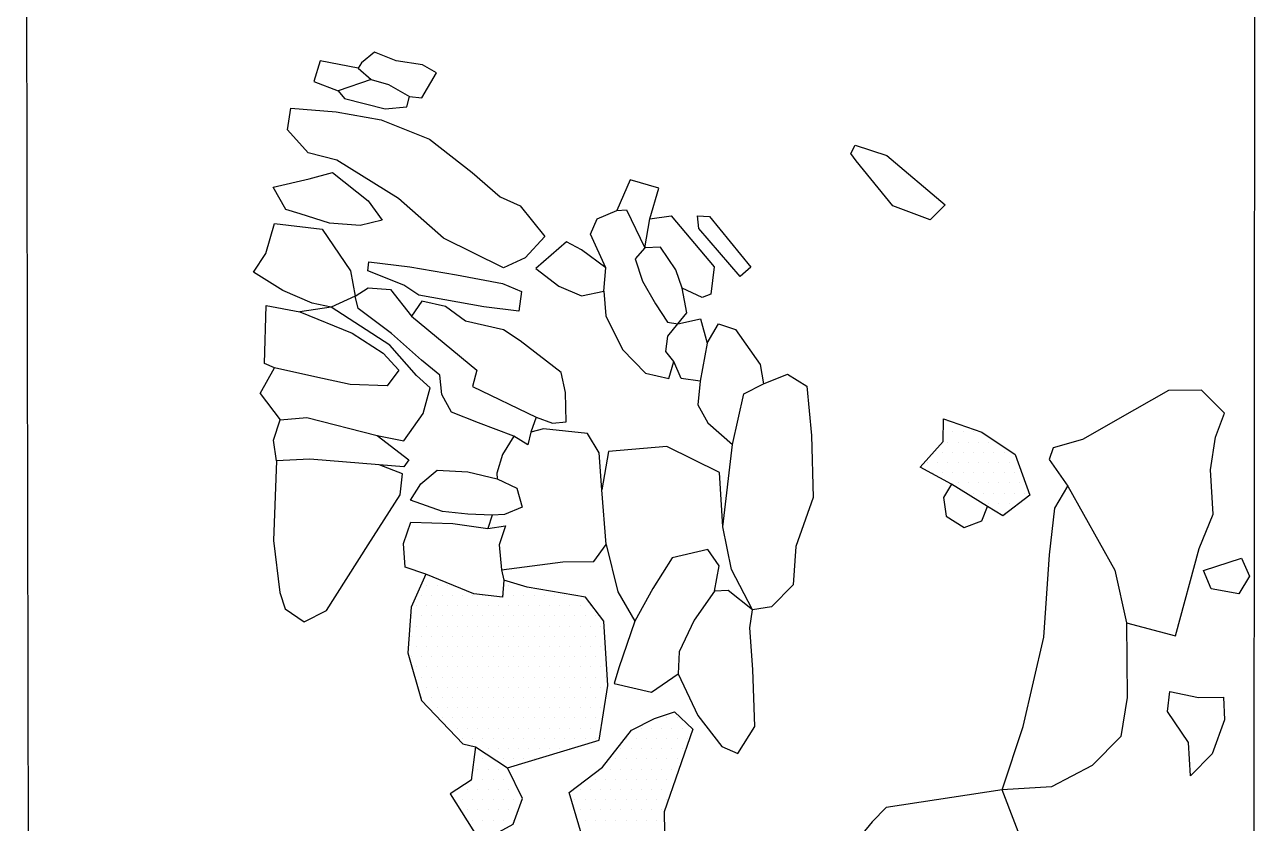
# Model space of a CAD drawing. Header units: metres. Extents: x 2 to 3.5, y -16.56 to -13.2.
# Drawn here: x 1.995 to 3.501, y -15.342 to -14.364 of the extents above; entities that cross this region are included whole.
import ezdxf

# ---------------------------------------------------------------- set-up
doc = ezdxf.new("R2010")
doc.units = ezdxf.units.M
doc.header["$LTSCALE"] = 25
doc.header["$MEASUREMENT"] = 0
doc.linetypes.add('STRICHPUNKTX2', pattern=[2, 1, -0.5, 0, -0.5])
doc.layers.get('0').update_dxf_attribs({"linetype": 'CONTINUOUS'})
for name, color, linetype in [('GRABUNGSGRENZE', 3, 'STRICHPUNKTX2'), ('STEINE', 4, 'CONTINUOUS'), ('STEINESCHRAFF', 4, 'CONTINUOUS')]:
    doc.layers.add(name, color=color, linetype=linetype)

# ---------------------------------------------------------------- blocks, each defined once
blk = doc.blocks.new('*X1')
at = {"color": 0}
for p, q in [((312.5, -1485), (312.5, -1485)), ((313.125, -1486.25), (313.125, -1486.25)), ((314.375, -1486.25), (314.375, -1486.25)), ((315.625, -1486.25), (315.625, -1486.25)), ((312.5, -1487.5), (312.5, -1487.5)), ((313.75, -1487.5), (313.75, -1487.5)), ((315, -1487.5), (315, -1487.5)), ((316.25, -1487.5), (316.25, -1487.5)), ((317.5, -1487.5), (317.5, -1487.5)), ((311.875, -1488.75), (311.875, -1488.75)), ((313.125, -1488.75), (313.125, -1488.75)), ((314.375, -1488.75), (314.375, -1488.75)), ((315.625, -1488.75), (315.625, -1488.75)), ((316.875, -1488.75), (316.875, -1488.75)), ((318.125, -1488.75), (318.125, -1488.75)), ((319.375, -1488.75), (319.375, -1488.75)), ((310, -1490), (310, -1490)), ((311.25, -1490), (311.25, -1490)), ((312.5, -1490), (312.5, -1490)), ((313.75, -1490), (313.75, -1490)), ((315, -1490), (315, -1490)), ((316.25, -1490), (316.25, -1490)), ((317.5, -1490), (317.5, -1490)), ((318.75, -1490), (318.75, -1490)), ((320, -1490), (320, -1490)), ((310.625, -1491.25), (310.625, -1491.25)), ((311.875, -1491.25), (311.875, -1491.25)), ((313.125, -1491.25), (313.125, -1491.25)), ((314.375, -1491.25), (314.375, -1491.25)), ((315.625, -1491.25), (315.625, -1491.25)), ((316.875, -1491.25), (316.875, -1491.25)), ((318.125, -1491.25), (318.125, -1491.25)), ((319.375, -1491.25), (319.375, -1491.25)), ((320.625, -1491.25), (320.625, -1491.25)), ((313.75, -1492.5), (313.75, -1492.5)), ((315, -1492.5), (315, -1492.5)), ((315.625, -1493.75), (315.625, -1493.75)), ((316.25, -1492.5), (316.25, -1492.5)), ((316.875, -1493.75), (316.875, -1493.75)), ((317.5, -1492.5), (317.5, -1492.5)), ((318.125, -1493.75), (318.125, -1493.75)), ((318.75, -1492.5), (318.75, -1492.5)), ((319.375, -1493.75), (319.375, -1493.75)), ((320, -1492.5), (320, -1492.5)), ((320.625, -1493.75), (320.625, -1493.75)), ((321.25, -1492.5), (321.25, -1492.5)), ((321.875, -1493.75), (321.875, -1493.75)), ((317.5, -1495), (317.5, -1495)), ((318.75, -1495), (318.75, -1495)), ((320, -1495), (320, -1495)), ((319.375, -1496.25), (319.375, -1496.25)), ((248.75, -1505), (248.75, -1505)), ((250, -1505), (250, -1505)), ((251.25, -1505), (251.25, -1505)), ((258.75, -1505), (258.75, -1505)), ((260, -1505), (260, -1505)), ((248.125, -1506.25), (248.125, -1506.25)), ((249.375, -1506.25), (249.375, -1506.25)), ((250.625, -1506.25), (250.625, -1506.25)), ((251.875, -1506.25), (251.875, -1506.25)), ((253.125, -1506.25), (253.125, -1506.25)), ((254.375, -1506.25), (254.375, -1506.25)), ((255.625, -1506.25), (255.625, -1506.25)), ((258.125, -1506.25), (258.125, -1506.25)), ((259.375, -1506.25), (259.375, -1506.25)), ((260.625, -1506.25), (260.625, -1506.25)), ((261.875, -1506.25), (261.875, -1506.25)), ((263.125, -1506.25), (263.125, -1506.25)), ((264.375, -1506.25), (264.375, -1506.25)), ((265.625, -1506.25), (265.625, -1506.25)), ((246.875, -1508.75), (246.875, -1508.75)), ((247.5, -1507.5), (247.5, -1507.5)), ((248.125, -1508.75), (248.125, -1508.75)), ((248.75, -1507.5), (248.75, -1507.5)), ((249.375, -1508.75), (249.375, -1508.75)), ((250, -1507.5), (250, -1507.5)), ((250.625, -1508.75), (250.625, -1508.75)), ((251.25, -1507.5), (251.25, -1507.5)), ((251.875, -1508.75), (251.875, -1508.75)), ((252.5, -1507.5), (252.5, -1507.5)), ((253.125, -1508.75), (253.125, -1508.75)), ((253.75, -1507.5), (253.75, -1507.5)), ((254.375, -1508.75), (254.375, -1508.75)), ((255, -1507.5), (255, -1507.5)), ((255.625, -1508.75), (255.625, -1508.75)), ((256.25, -1507.5), (256.25, -1507.5)), ((256.875, -1508.75), (256.875, -1508.75)), ((257.5, -1507.5), (257.5, -1507.5)), ((258.125, -1508.75), (258.125, -1508.75)), ((258.75, -1507.5), (258.75, -1507.5)), ((259.375, -1508.75), (259.375, -1508.75)), ((260, -1507.5), (260, -1507.5)), ((260.625, -1508.75), (260.625, -1508.75)), ((261.25, -1507.5), (261.25, -1507.5)), ((261.875, -1508.75), (261.875, -1508.75)), ((262.5, -1507.5), (262.5, -1507.5)), ((263.125, -1508.75), (263.125, -1508.75)), ((263.75, -1507.5), (263.75, -1507.5)), ((264.375, -1508.75), (264.375, -1508.75)), ((265, -1507.5), (265, -1507.5)), ((265.625, -1508.75), (265.625, -1508.75)), ((266.25, -1507.5), (266.25, -1507.5)), ((266.875, -1508.75), (266.875, -1508.75)), ((267.5, -1507.5), (267.5, -1507.5)), ((268.125, -1508.75), (268.125, -1508.75)), ((268.75, -1507.5), (268.75, -1507.5)), ((269.375, -1508.75), (269.375, -1508.75)), ((247.5, -1510), (247.5, -1510)), ((248.75, -1510), (248.75, -1510)), ((250, -1510), (250, -1510)), ((251.25, -1510), (251.25, -1510)), ((252.5, -1510), (252.5, -1510)), ((253.75, -1510), (253.75, -1510)), ((255, -1510), (255, -1510)), ((256.25, -1510), (256.25, -1510)), ((257.5, -1510), (257.5, -1510)), ((258.75, -1510), (258.75, -1510)), ((260, -1510), (260, -1510)), ((261.25, -1510), (261.25, -1510)), ((262.5, -1510), (262.5, -1510)), ((263.75, -1510), (263.75, -1510)), ((265, -1510), (265, -1510)), ((266.25, -1510), (266.25, -1510)), ((267.5, -1510), (267.5, -1510)), ((268.75, -1510), (268.75, -1510)), ((270, -1510), (270, -1510)), ((246.875, -1511.25), (246.875, -1511.25)), ((248.125, -1511.25), (248.125, -1511.25)), ((249.375, -1511.25), (249.375, -1511.25)), ((250.625, -1511.25), (250.625, -1511.25)), ((251.875, -1511.25), (251.875, -1511.25)), ((253.125, -1511.25), (253.125, -1511.25)), ((254.375, -1511.25), (254.375, -1511.25)), ((255.625, -1511.25), (255.625, -1511.25)), ((256.875, -1511.25), (256.875, -1511.25)), ((258.125, -1511.25), (258.125, -1511.25)), ((259.375, -1511.25), (259.375, -1511.25)), ((260.625, -1511.25), (260.625, -1511.25)), ((261.875, -1511.25), (261.875, -1511.25)), ((263.125, -1511.25), (263.125, -1511.25)), ((264.375, -1511.25), (264.375, -1511.25)), ((265.625, -1511.25), (265.625, -1511.25)), ((266.875, -1511.25), (266.875, -1511.25)), ((268.125, -1511.25), (268.125, -1511.25)), ((269.375, -1511.25), (269.375, -1511.25)), ((247.5, -1512.5), (247.5, -1512.5)), ((248.75, -1512.5), (248.75, -1512.5)), ((250, -1512.5), (250, -1512.5)), ((251.25, -1512.5), (251.25, -1512.5)), ((252.5, -1512.5), (252.5, -1512.5)), ((253.75, -1512.5), (253.75, -1512.5)), ((255, -1512.5), (255, -1512.5)), ((256.25, -1512.5), (256.25, -1512.5)), ((257.5, -1512.5), (257.5, -1512.5)), ((258.75, -1512.5), (258.75, -1512.5)), ((260, -1512.5), (260, -1512.5)), ((261.25, -1512.5), (261.25, -1512.5)), ((262.5, -1512.5), (262.5, -1512.5)), ((263.75, -1512.5), (263.75, -1512.5)), ((265, -1512.5), (265, -1512.5)), ((266.25, -1512.5), (266.25, -1512.5)), ((267.5, -1512.5), (267.5, -1512.5)), ((268.75, -1512.5), (268.75, -1512.5)), ((270, -1512.5), (270, -1512.5)), ((246.875, -1513.75), (246.875, -1513.75)), ((248.125, -1513.75), (248.125, -1513.75)), ((249.375, -1513.75), (249.375, -1513.75)), ((250.625, -1513.75), (250.625, -1513.75)), ((251.875, -1513.75), (251.875, -1513.75)), ((253.125, -1513.75), (253.125, -1513.75)), ((254.375, -1513.75), (254.375, -1513.75)), ((255.625, -1513.75), (255.625, -1513.75)), ((256.875, -1513.75), (256.875, -1513.75)), ((258.125, -1513.75), (258.125, -1513.75)), ((259.375, -1513.75), (259.375, -1513.75)), ((260.625, -1513.75), (260.625, -1513.75)), ((261.875, -1513.75), (261.875, -1513.75)), ((263.125, -1513.75), (263.125, -1513.75)), ((264.375, -1513.75), (264.375, -1513.75)), ((265.625, -1513.75), (265.625, -1513.75)), ((266.875, -1513.75), (266.875, -1513.75)), ((268.125, -1513.75), (268.125, -1513.75)), ((269.375, -1513.75), (269.375, -1513.75)), ((270.625, -1513.75), (270.625, -1513.75)), ((247.5, -1515), (247.5, -1515)), ((248.125, -1516.25), (248.125, -1516.25)), ((248.75, -1515), (248.75, -1515)), ((249.375, -1516.25), (249.375, -1516.25)), ((250, -1515), (250, -1515)), ((250.625, -1516.25), (250.625, -1516.25)), ((251.25, -1515), (251.25, -1515)), ((251.875, -1516.25), (251.875, -1516.25)), ((252.5, -1515), (252.5, -1515)), ((253.125, -1516.25), (253.125, -1516.25)), ((253.75, -1515), (253.75, -1515)), ((254.375, -1516.25), (254.375, -1516.25)), ((255, -1515), (255, -1515)), ((255.625, -1516.25), (255.625, -1516.25)), ((256.25, -1515), (256.25, -1515)), ((256.875, -1516.25), (256.875, -1516.25)), ((257.5, -1515), (257.5, -1515)), ((258.125, -1516.25), (258.125, -1516.25)), ((258.75, -1515), (258.75, -1515)), ((259.375, -1516.25), (259.375, -1516.25)), ((260, -1515), (260, -1515)), ((260.625, -1516.25), (260.625, -1516.25)), ((261.25, -1515), (261.25, -1515)), ((261.875, -1516.25), (261.875, -1516.25)), ((262.5, -1515), (262.5, -1515)), ((263.125, -1516.25), (263.125, -1516.25)), ((263.75, -1515), (263.75, -1515)), ((264.375, -1516.25), (264.375, -1516.25)), ((265, -1515), (265, -1515)), ((265.625, -1516.25), (265.625, -1516.25)), ((266.25, -1515), (266.25, -1515)), ((266.875, -1516.25), (266.875, -1516.25)), ((267.5, -1515), (267.5, -1515)), ((268.125, -1516.25), (268.125, -1516.25)), ((268.75, -1515), (268.75, -1515)), ((269.375, -1516.25), (269.375, -1516.25)), ((270, -1515), (270, -1515)), ((270.625, -1516.25), (270.625, -1516.25)), ((248.75, -1517.5), (248.75, -1517.5)), ((250, -1517.5), (250, -1517.5)), ((251.25, -1517.5), (251.25, -1517.5)), ((252.5, -1517.5), (252.5, -1517.5)), ((253.75, -1517.5), (253.75, -1517.5)), ((255, -1517.5), (255, -1517.5)), ((256.25, -1517.5), (256.25, -1517.5)), ((257.5, -1517.5), (257.5, -1517.5)), ((258.75, -1517.5), (258.75, -1517.5)), ((260, -1517.5), (260, -1517.5)), ((261.25, -1517.5), (261.25, -1517.5)), ((262.5, -1517.5), (262.5, -1517.5)), ((263.75, -1517.5), (263.75, -1517.5)), ((265, -1517.5), (265, -1517.5)), ((266.25, -1517.5), (266.25, -1517.5)), ((267.5, -1517.5), (267.5, -1517.5)), ((268.75, -1517.5), (268.75, -1517.5)), ((270, -1517.5), (270, -1517.5)), ((248.125, -1518.75), (248.125, -1518.75)), ((249.375, -1518.75), (249.375, -1518.75)), ((250.625, -1518.75), (250.625, -1518.75)), ((251.875, -1518.75), (251.875, -1518.75)), ((253.125, -1518.75), (253.125, -1518.75)), ((254.375, -1518.75), (254.375, -1518.75)), ((255.625, -1518.75), (255.625, -1518.75)), ((256.875, -1518.75), (256.875, -1518.75)), ((258.125, -1518.75), (258.125, -1518.75)), ((259.375, -1518.75), (259.375, -1518.75)), ((260.625, -1518.75), (260.625, -1518.75)), ((261.875, -1518.75), (261.875, -1518.75)), ((263.125, -1518.75), (263.125, -1518.75)), ((264.375, -1518.75), (264.375, -1518.75)), ((265.625, -1518.75), (265.625, -1518.75)), ((266.875, -1518.75), (266.875, -1518.75)), ((268.125, -1518.75), (268.125, -1518.75)), ((269.375, -1518.75), (269.375, -1518.75)), ((270.625, -1518.75), (270.625, -1518.75)), ((250, -1520), (250, -1520)), ((251.25, -1520), (251.25, -1520)), ((252.5, -1520), (252.5, -1520)), ((253.75, -1520), (253.75, -1520)), ((255, -1520), (255, -1520)), ((256.25, -1520), (256.25, -1520)), ((257.5, -1520), (257.5, -1520)), ((258.75, -1520), (258.75, -1520)), ((260, -1520), (260, -1520)), ((261.25, -1520), (261.25, -1520)), ((262.5, -1520), (262.5, -1520)), ((263.75, -1520), (263.75, -1520)), ((265, -1520), (265, -1520)), ((266.25, -1520), (266.25, -1520)), ((267.5, -1520), (267.5, -1520)), ((268.75, -1520), (268.75, -1520)), ((270, -1520), (270, -1520)), ((250.625, -1521.25), (250.625, -1521.25)), ((251.875, -1521.25), (251.875, -1521.25)), ((253.125, -1521.25), (253.125, -1521.25)), ((254.375, -1521.25), (254.375, -1521.25)), ((255.625, -1521.25), (255.625, -1521.25)), ((256.875, -1521.25), (256.875, -1521.25)), ((258.125, -1521.25), (258.125, -1521.25)), ((259.375, -1521.25), (259.375, -1521.25)), ((260.625, -1521.25), (260.625, -1521.25)), ((261.875, -1521.25), (261.875, -1521.25)), ((263.125, -1521.25), (263.125, -1521.25)), ((264.375, -1521.25), (264.375, -1521.25)), ((265.625, -1521.25), (265.625, -1521.25)), ((266.875, -1521.25), (266.875, -1521.25)), ((268.125, -1521.25), (268.125, -1521.25)), ((269.375, -1521.25), (269.375, -1521.25)), ((276.875, -1521.25), (276.875, -1521.25)), ((278.125, -1521.25), (278.125, -1521.25)), ((279.375, -1521.25), (279.375, -1521.25)), ((252.5, -1522.5), (252.5, -1522.5)), ((253.125, -1523.75), (253.125, -1523.75)), ((253.75, -1522.5), (253.75, -1522.5)), ((254.375, -1523.75), (254.375, -1523.75)), ((255, -1522.5), (255, -1522.5)), ((255.625, -1523.75), (255.625, -1523.75)), ((256.25, -1522.5), (256.25, -1522.5)), ((256.875, -1523.75), (256.875, -1523.75)), ((257.5, -1522.5), (257.5, -1522.5)), ((258.125, -1523.75), (258.125, -1523.75)), ((258.75, -1522.5), (258.75, -1522.5)), ((259.375, -1523.75), (259.375, -1523.75)), ((260, -1522.5), (260, -1522.5)), ((260.625, -1523.75), (260.625, -1523.75)), ((261.25, -1522.5), (261.25, -1522.5)), ((261.875, -1523.75), (261.875, -1523.75)), ((262.5, -1522.5), (262.5, -1522.5)), ((263.125, -1523.75), (263.125, -1523.75)), ((263.75, -1522.5), (263.75, -1522.5)), ((264.375, -1523.75), (264.375, -1523.75)), ((265, -1522.5), (265, -1522.5)), ((265.625, -1523.75), (265.625, -1523.75)), ((266.25, -1522.5), (266.25, -1522.5)), ((266.875, -1523.75), (266.875, -1523.75)), ((267.5, -1522.5), (267.5, -1522.5)), ((268.125, -1523.75), (268.125, -1523.75)), ((268.75, -1522.5), (268.75, -1522.5)), ((269.375, -1523.75), (269.375, -1523.75)), ((270, -1522.5), (270, -1522.5)), ((273.125, -1523.75), (273.125, -1523.75)), ((274.375, -1523.75), (274.375, -1523.75)), ((275, -1522.5), (275, -1522.5)), ((275.625, -1523.75), (275.625, -1523.75)), ((276.25, -1522.5), (276.25, -1522.5)), ((276.875, -1523.75), (276.875, -1523.75)), ((277.5, -1522.5), (277.5, -1522.5)), ((278.125, -1523.75), (278.125, -1523.75)), ((278.75, -1522.5), (278.75, -1522.5)), ((279.375, -1523.75), (279.375, -1523.75)), ((280, -1522.5), (280, -1522.5)), ((280.625, -1523.75), (280.625, -1523.75)), ((255, -1525), (255, -1525)), ((256.25, -1525), (256.25, -1525)), ((257.5, -1525), (257.5, -1525)), ((258.75, -1525), (258.75, -1525)), ((260, -1525), (260, -1525)), ((261.25, -1525), (261.25, -1525)), ((262.5, -1525), (262.5, -1525)), ((263.75, -1525), (263.75, -1525)), ((265, -1525), (265, -1525)), ((266.25, -1525), (266.25, -1525)), ((272.5, -1525), (272.5, -1525)), ((273.75, -1525), (273.75, -1525)), ((275, -1525), (275, -1525)), ((276.25, -1525), (276.25, -1525)), ((277.5, -1525), (277.5, -1525)), ((278.75, -1525), (278.75, -1525)), ((280, -1525), (280, -1525)), ((255.625, -1526.25), (255.625, -1526.25)), ((256.875, -1526.25), (256.875, -1526.25)), ((258.125, -1526.25), (258.125, -1526.25)), ((259.375, -1526.25), (259.375, -1526.25)), ((260.625, -1526.25), (260.625, -1526.25)), ((261.875, -1526.25), (261.875, -1526.25)), ((271.875, -1526.25), (271.875, -1526.25)), ((273.125, -1526.25), (273.125, -1526.25)), ((274.375, -1526.25), (274.375, -1526.25)), ((275.625, -1526.25), (275.625, -1526.25)), ((276.875, -1526.25), (276.875, -1526.25)), ((278.125, -1526.25), (278.125, -1526.25)), ((279.375, -1526.25), (279.375, -1526.25)), ((255, -1527.5), (255, -1527.5)), ((256.25, -1527.5), (256.25, -1527.5)), ((257.5, -1527.5), (257.5, -1527.5)), ((270, -1527.5), (270, -1527.5)), ((271.25, -1527.5), (271.25, -1527.5)), ((272.5, -1527.5), (272.5, -1527.5)), ((273.75, -1527.5), (273.75, -1527.5)), ((275, -1527.5), (275, -1527.5)), ((276.25, -1527.5), (276.25, -1527.5)), ((277.5, -1527.5), (277.5, -1527.5)), ((278.75, -1527.5), (278.75, -1527.5)), ((254.375, -1528.75), (254.375, -1528.75)), ((255.625, -1528.75), (255.625, -1528.75)), ((256.875, -1528.75), (256.875, -1528.75)), ((258.125, -1528.75), (258.125, -1528.75)), ((269.375, -1528.75), (269.375, -1528.75)), ((270.625, -1528.75), (270.625, -1528.75)), ((271.875, -1528.75), (271.875, -1528.75)), ((273.125, -1528.75), (273.125, -1528.75)), ((274.375, -1528.75), (274.375, -1528.75)), ((275.625, -1528.75), (275.625, -1528.75)), ((276.875, -1528.75), (276.875, -1528.75)), ((278.125, -1528.75), (278.125, -1528.75)), ((252.5, -1530), (252.5, -1530)), ((253.125, -1531.25), (253.125, -1531.25)), ((253.75, -1530), (253.75, -1530)), ((254.375, -1531.25), (254.375, -1531.25)), ((255, -1530), (255, -1530)), ((255.625, -1531.25), (255.625, -1531.25)), ((256.25, -1530), (256.25, -1530)), ((256.875, -1531.25), (256.875, -1531.25)), ((257.5, -1530), (257.5, -1530)), ((258.125, -1531.25), (258.125, -1531.25)), ((258.75, -1530), (258.75, -1530)), ((259.375, -1531.25), (259.375, -1531.25)), ((266.875, -1531.25), (266.875, -1531.25)), ((267.5, -1530), (267.5, -1530)), ((268.125, -1531.25), (268.125, -1531.25)), ((268.75, -1530), (268.75, -1530)), ((269.375, -1531.25), (269.375, -1531.25)), ((270, -1530), (270, -1530)), ((270.625, -1531.25), (270.625, -1531.25)), ((271.25, -1530), (271.25, -1530)), ((271.875, -1531.25), (271.875, -1531.25)), ((272.5, -1530), (272.5, -1530)), ((273.125, -1531.25), (273.125, -1531.25)), ((273.75, -1530), (273.75, -1530)), ((274.375, -1531.25), (274.375, -1531.25)), ((275, -1530), (275, -1530)), ((275.625, -1531.25), (275.625, -1531.25)), ((276.25, -1530), (276.25, -1530)), ((276.875, -1531.25), (276.875, -1531.25)), ((277.5, -1530), (277.5, -1530)), ((278.125, -1531.25), (278.125, -1531.25)), ((253.75, -1532.5), (253.75, -1532.5)), ((255, -1532.5), (255, -1532.5)), ((256.25, -1532.5), (256.25, -1532.5)), ((257.5, -1532.5), (257.5, -1532.5)), ((258.75, -1532.5), (258.75, -1532.5)), ((267.5, -1532.5), (267.5, -1532.5)), ((268.75, -1532.5), (268.75, -1532.5)), ((270, -1532.5), (270, -1532.5)), ((271.25, -1532.5), (271.25, -1532.5)), ((272.5, -1532.5), (272.5, -1532.5)), ((273.75, -1532.5), (273.75, -1532.5)), ((275, -1532.5), (275, -1532.5)), ((276.25, -1532.5), (276.25, -1532.5)), ((277.5, -1532.5), (277.5, -1532.5)), ((254.375, -1533.75), (254.375, -1533.75)), ((255.625, -1533.75), (255.625, -1533.75)), ((256.875, -1533.75), (256.875, -1533.75)), ((258.125, -1533.75), (258.125, -1533.75)), ((259.375, -1533.75), (259.375, -1533.75)), ((268.125, -1533.75), (268.125, -1533.75)), ((269.375, -1533.75), (269.375, -1533.75)), ((270.625, -1533.75), (270.625, -1533.75)), ((271.875, -1533.75), (271.875, -1533.75)), ((273.125, -1533.75), (273.125, -1533.75)), ((274.375, -1533.75), (274.375, -1533.75)), ((275.625, -1533.75), (275.625, -1533.75)), ((276.875, -1533.75), (276.875, -1533.75))]:
    blk.add_line(p, q, dxfattribs=at)

msp = doc.modelspace()

# ---------------------------------------------------------------- linework, layer by layer
at = {"layer": 'GRABUNGSGRENZE', "flags": 128}
msp.add_lwpolyline([(3.4988, -16.5563), (3.5013, -13.2031), (1.9954, -13.2126), (2.0021, -16.5556)], dxfattribs=at)
at = {"layer": 'STEINE'}
for points in [[(2.4036, -14.4175), (2.3572, -14.4083), (2.3491, -14.4338), (2.3791, -14.445), (2.3868, -14.4547), (2.4367, -14.467), (2.4632, -14.4649), (2.4663, -14.4522), (2.4816, -14.4537), (2.4994, -14.4232), (2.4821, -14.4135), (2.45, -14.4084), (2.4235, -14.3976), (2.4077, -14.4109), (2.4036, -14.4175)], [(2.4036, -14.4175), (2.4194, -14.4313), (2.4408, -14.4374), (2.4663, -14.4522)], [(2.4194, -14.4313), (2.3791, -14.445)], [(2.3424, -14.5209), (2.3169, -14.4929), (2.321, -14.4664), (2.3766, -14.471), (2.4316, -14.4807), (2.4907, -14.5042), (2.5432, -14.545), (2.5773, -14.575), (2.6018, -14.5858), (2.6318, -14.6235), (2.6078, -14.6495), (2.5813, -14.6617), (2.508, -14.6255), (2.453, -14.577), (2.3776, -14.5301), (2.3424, -14.5209)], [(3.0115, -14.5115), (3.0502, -14.5243), (3.1216, -14.5845), (3.1032, -14.6028), (3.0579, -14.586), (3.013, -14.5309), (3.0064, -14.5217), (3.0115, -14.5115)], [(2.3149, -14.5902), (2.2996, -14.5632), (2.3434, -14.553), (2.372, -14.5449), (2.4158, -14.5796), (2.4331, -14.6035), (2.4061, -14.6101), (2.3684, -14.6071), (2.3327, -14.5958), (2.3149, -14.5902)], [(2.7602, -14.6016), (2.7715, -14.5644), (2.7363, -14.5542), (2.72, -14.5914)], [(2.7067, -14.6617), (2.6879, -14.6205), (2.696, -14.6016), (2.72, -14.5914), (2.7317, -14.5909), (2.7541, -14.6373)], [(2.7541, -14.6373), (2.7424, -14.6505), (2.7515, -14.6781), (2.7673, -14.7056), (2.7821, -14.728), (2.7948, -14.7301), (2.8055, -14.7168), (2.8, -14.6867), (2.7923, -14.6643), (2.7735, -14.6363), (2.7541, -14.6373), (2.7602, -14.6016), (2.7867, -14.5981), (2.8392, -14.6603), (2.8351, -14.6939), (2.8244, -14.698), (2.8, -14.6867)], [(2.8204, -14.6134), (2.8188, -14.5981), (2.8336, -14.5991), (2.884, -14.6608), (2.8708, -14.6725), (2.8204, -14.6134)], [(2.3704, -14.71), (2.3474, -14.7049), (2.3112, -14.6896), (2.2756, -14.6672), (2.2904, -14.6442), (2.3011, -14.6075), (2.3597, -14.6142), (2.3943, -14.6652), (2.3999, -14.6963), (2.3704, -14.71)], [(2.6211, -14.6627), (2.6491, -14.6841), (2.6766, -14.6959), (2.7041, -14.6903), (2.7067, -14.6617), (2.6766, -14.6398), (2.6583, -14.6301), (2.6211, -14.6627)], [(2.4167, -14.6545), (2.4667, -14.6606), (2.5238, -14.6703), (2.5803, -14.681), (2.6032, -14.6907), (2.6002, -14.7147), (2.5574, -14.7096), (2.4779, -14.6953), (2.4595, -14.683), (2.4152, -14.6652), (2.4167, -14.6545)], [(2.594, -14.8676), (2.5507, -14.8512), (2.5176, -14.8385), (2.5059, -14.8166), (2.5033, -14.7931), (2.4809, -14.7748), (2.4442, -14.7421), (2.4035, -14.7115), (2.3999, -14.6963), (2.4157, -14.6861), (2.4432, -14.6881), (2.4687, -14.7207), (2.5487, -14.787), (2.5436, -14.8069), (2.6215, -14.8446), (2.6149, -14.863)], [(2.7041, -14.6903), (2.7067, -14.7203), (2.727, -14.7616), (2.7551, -14.7907), (2.7836, -14.7973), (2.7897, -14.7764)], [(2.2888, -14.7788), (2.2909, -14.7079), (2.3321, -14.7156), (2.3963, -14.7416), (2.434, -14.7661), (2.4534, -14.787), (2.4391, -14.8063), (2.3938, -14.8043), (2.3504, -14.7951), (2.301, -14.7839), (2.2888, -14.7788)], [(2.4268, -14.867), (2.4595, -14.8736), (2.4829, -14.84), (2.4916, -14.8084), (2.4748, -14.7936), (2.4422, -14.7564), (2.3704, -14.71), (2.3321, -14.7156)], [(2.6215, -14.8446), (2.6414, -14.8518), (2.6582, -14.8503), (2.6572, -14.8141), (2.6521, -14.7896), (2.6017, -14.7509), (2.5813, -14.7376), (2.5349, -14.7269), (2.5105, -14.709), (2.4814, -14.7024), (2.4687, -14.7207)], [(2.7948, -14.7301), (2.8224, -14.724), (2.8305, -14.754), (2.8218, -14.8004), (2.7989, -14.7973), (2.7897, -14.7764), (2.78, -14.7642), (2.7826, -14.7453), (2.7948, -14.7301)], [(2.8305, -14.754), (2.8443, -14.7301), (2.8652, -14.7372), (2.8952, -14.78), (2.8993, -14.8035)], [(2.2837, -14.8154), (2.301, -14.7839)], [(2.8218, -14.8004), (2.8193, -14.8294), (2.8315, -14.8514), (2.8615, -14.8779)], [(2.8615, -14.8779), (2.8753, -14.8157), (2.8993, -14.8035), (2.9288, -14.7918), (2.9523, -14.8066), (2.9584, -14.8667), (2.9604, -14.9426), (2.9389, -15.0028), (2.9359, -15.0496), (2.9093, -15.0766), (2.8859, -15.0802), (2.8604, -15.0308), (2.8498, -14.9788), (2.8615, -14.8779)], [(2.2837, -14.8154), (2.3081, -14.8476)], [(3.3435, -15.0962), (3.4036, -15.112), (3.4327, -15.005), (3.4496, -14.9632), (3.4465, -14.9087), (3.4527, -14.869), (3.4634, -14.8394), (3.4354, -14.8114), (3.3951, -14.8119), (3.3533, -14.8353), (3.2896, -14.8719), (3.2539, -14.8821), (3.2488, -14.8964), (3.2717, -14.929)], [(2.3035, -14.898), (2.3, -14.8725), (2.3081, -14.8476), (2.3407, -14.845), (2.4268, -14.867), (2.4656, -14.8966), (2.4594, -14.9052), (2.4294, -14.9027)], [(3.1296, -14.9264), (3.0913, -14.9055), (3.1194, -14.8744), (3.1199, -14.8464), (3.1668, -14.8627), (3.2075, -14.8903), (3.2254, -14.9397), (3.1922, -14.9652), (3.1734, -14.9539), (3.1296, -14.9264)], [(2.5791, -15.0311), (2.6541, -15.0215), (2.6918, -15.021), (2.7071, -15.0001), (2.7015, -14.9333), (2.6985, -14.888), (2.6842, -14.8645), (2.6302, -14.8589), (2.6149, -14.863), (2.6113, -14.8783), (2.594, -14.8676), (2.5802, -14.89), (2.5731, -14.9129), (2.5736, -14.92), (2.5975, -14.9313), (2.6041, -14.9547), (2.5827, -14.9634), (2.5675, -14.9644), (2.5623, -14.9807)], [(2.8498, -14.9788), (2.8457, -14.912), (2.781, -14.8804), (2.7097, -14.8865), (2.7015, -14.9333)], [(2.3141, -15.0789), (2.3376, -15.0947), (2.3646, -15.081), (2.4156, -15.0005), (2.4548, -14.9394), (2.4579, -14.9139), (2.4294, -14.9027), (2.3443, -14.896), (2.3035, -14.898), (2.2999, -14.9953), (2.3075, -15.059), (2.3141, -15.0789)], [(2.5675, -14.9644), (2.5379, -14.9633), (2.5068, -14.9598), (2.4676, -14.946), (2.4803, -14.9261), (2.5002, -14.9093), (2.5379, -14.9114), (2.5736, -14.92)], [(3.1296, -14.9264), (3.1199, -14.9427), (3.1229, -14.9656), (3.1448, -14.9794), (3.1667, -14.9713), (3.1734, -14.9539)], [(3.1916, -15.3005), (3.2171, -15.223), (3.2426, -15.1135), (3.2493, -15.0131), (3.2559, -14.956), (3.2717, -14.929), (3.3293, -15.0315), (3.3435, -15.0962), (3.3445, -15.1874), (3.3368, -15.2353), (3.3016, -15.2705), (3.2517, -15.2969), (3.1916, -15.3005)], [(2.4864, -15.0367), (2.4609, -15.028), (2.4589, -14.999), (2.4681, -14.973), (2.5195, -14.9745), (2.5623, -14.9807), (2.5838, -14.9776), (2.5761, -15.0006), (2.5791, -15.0311), (2.5817, -15.0439), (2.5801, -15.0648), (2.545, -15.0607), (2.4864, -15.0367)], [(2.7071, -15.0001), (2.7213, -15.0582), (2.7422, -15.0939)], [(2.8395, -15.0572), (2.8452, -15.0262), (2.8314, -15.0063), (2.7876, -15.0165), (2.7641, -15.0542), (2.7422, -15.0939), (2.7223, -15.151), (2.7167, -15.1703), (2.7625, -15.181), (2.7952, -15.1586)], [(3.4811, -15.0606), (3.447, -15.0545), (3.4378, -15.032), (3.4842, -15.0168), (3.4939, -15.0392), (3.4811, -15.0606)], [(2.4864, -15.0367), (2.4685, -15.077), (2.4644, -15.133), (2.4812, -15.1911), (2.5317, -15.2441), (2.5469, -15.2477), (2.5862, -15.2737), (2.6983, -15.2396), (2.709, -15.1729), (2.704, -15.0939), (2.6816, -15.0648), (2.6102, -15.0526), (2.5817, -15.0439)], [(2.7952, -15.1586), (2.8191, -15.2096), (2.8486, -15.2473), (2.868, -15.256), (2.8889, -15.2229), (2.8864, -15.1531), (2.8828, -15.1021), (2.8859, -15.0802), (2.8564, -15.0567), (2.8395, -15.0572), (2.8146, -15.0929), (2.7962, -15.1316), (2.7952, -15.1586)], [(3.4219, -15.2833), (3.4194, -15.2425), (3.3939, -15.2048), (3.3965, -15.1803), (3.4316, -15.1875), (3.4622, -15.187), (3.4637, -15.215), (3.4484, -15.2563), (3.4219, -15.2833)], [(2.7506, -15.5607), (2.7135, -15.4689), (2.6819, -15.3726), (2.6616, -15.3038), (2.7024, -15.2727), (2.7381, -15.2274), (2.7661, -15.2131), (2.7905, -15.205), (2.813, -15.2264), (2.7778, -15.3273), (2.7793, -15.4012), (2.8021, -15.5092), (2.7848, -15.5454), (2.7629, -15.5581), (2.7506, -15.5607)], [(2.5469, -15.2477), (2.5418, -15.2885), (2.5163, -15.3053), (2.5438, -15.3496), (2.5545, -15.3639), (2.5933, -15.3425), (2.6045, -15.3109), (2.5862, -15.2737)], [(3.005, -15.5139), (3.0218, -15.5379), (3.0498, -15.5491), (3.0844, -15.5557), (3.1058, -15.543), (3.1206, -15.5191), (3.1181, -15.5053), (3.1262, -15.49), (3.1517, -15.4829), (3.1624, -15.487), (3.1945, -15.4778), (3.2246, -15.4503), (3.2246, -15.3866), (3.1916, -15.3005), (3.0494, -15.3223), (3.0325, -15.3396), (3.0193, -15.3554), (3.0183, -15.3753), (3.0279, -15.4039), (3.03, -15.4518), (3.0111, -15.4946), (3.005, -15.5139)]]:
    msp.add_lwpolyline(points, dxfattribs=at)

# ---------------------------------------------------------------- block references
at = {"layer": 'STEINESCHRAFF', "xscale": 0.01, "yscale": 0.01, "zscale": 0.01}
msp.add_blockref('*X1', (0, 0), dxfattribs=at)

doc.saveas('drawing.dxf')
